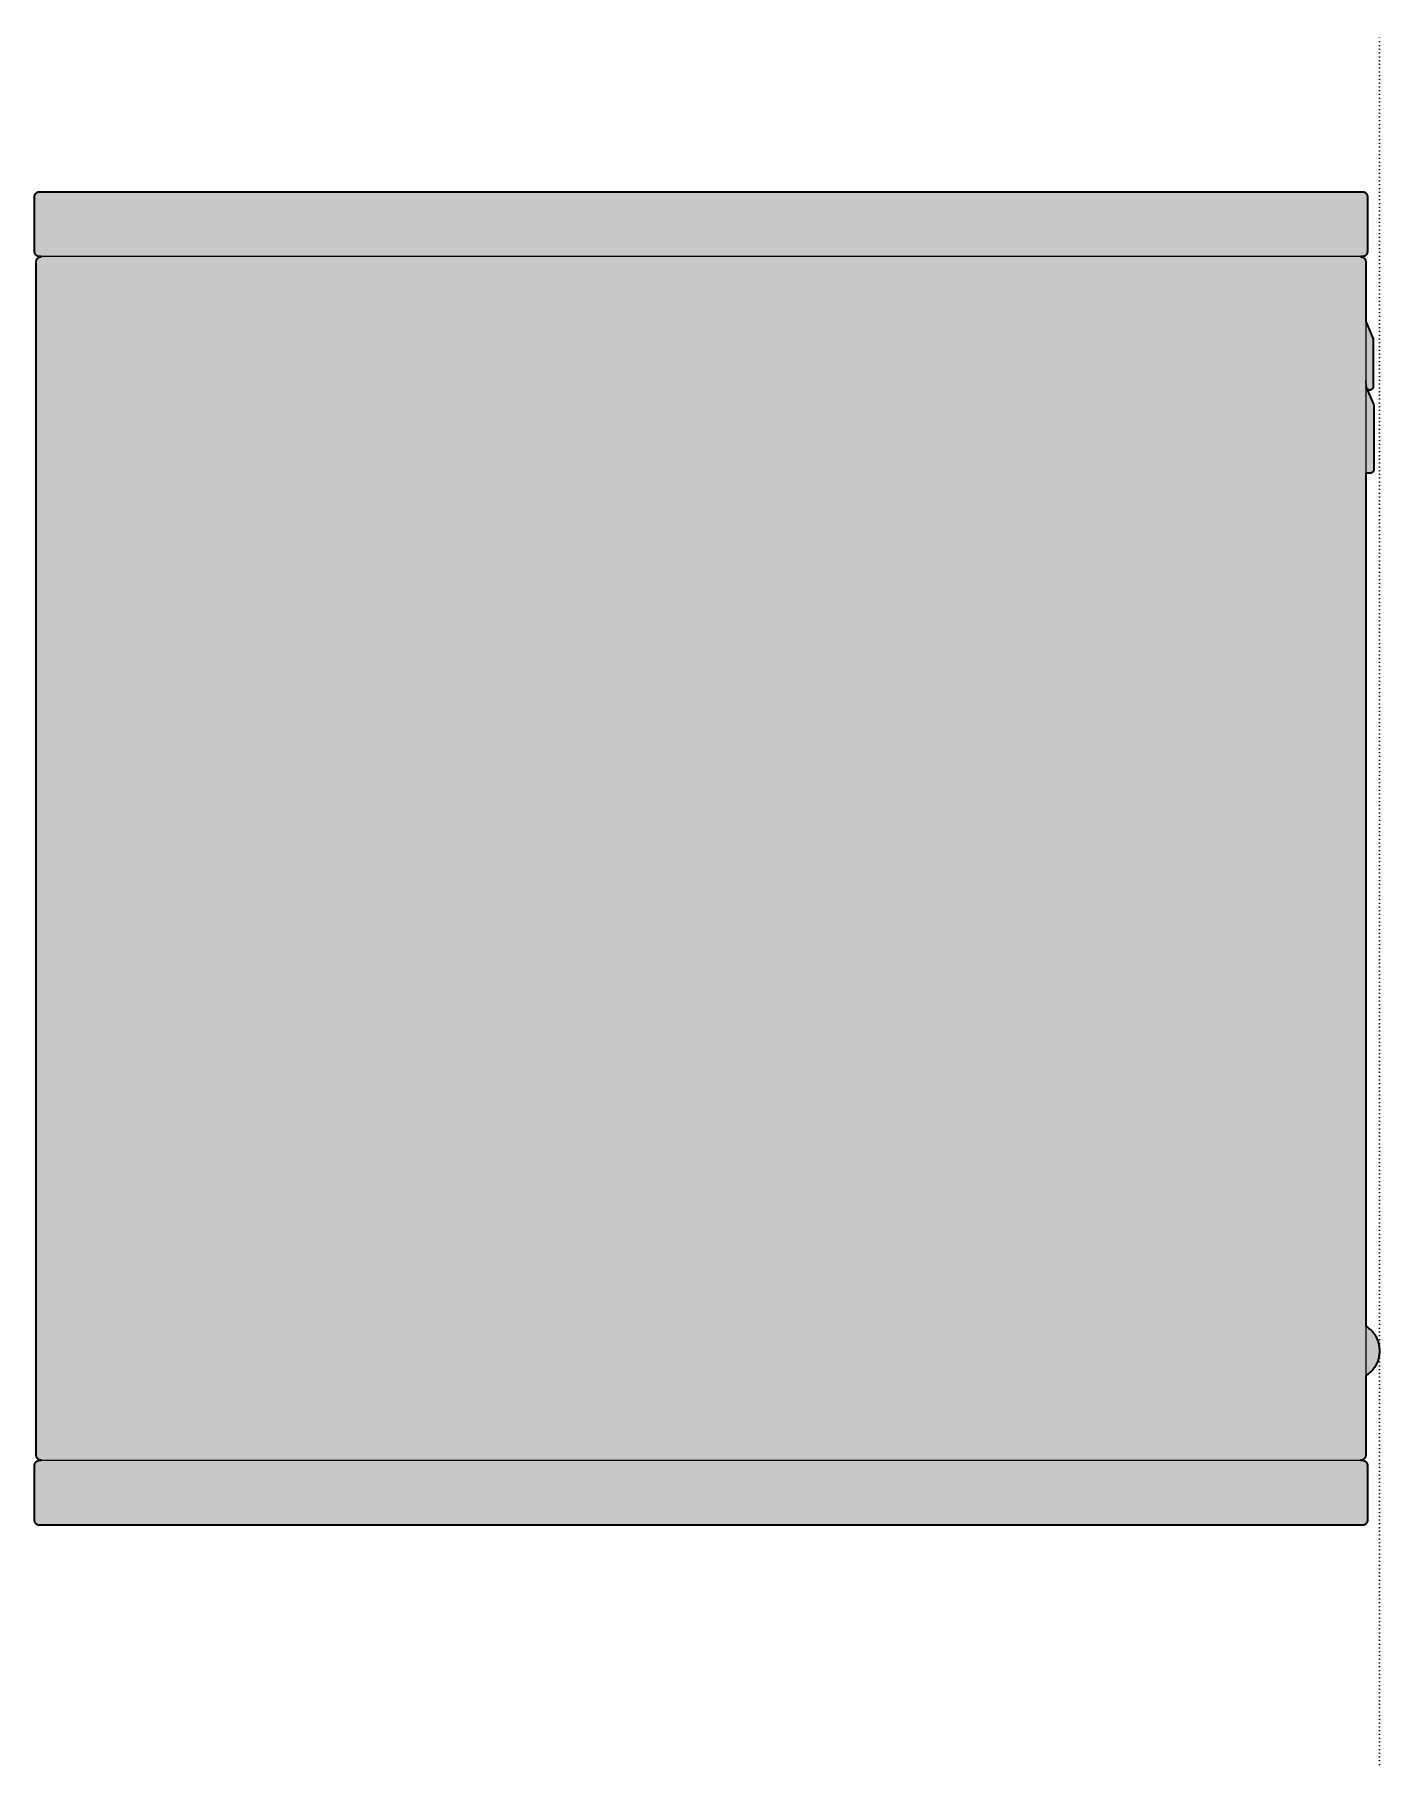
# Model space of a CAD drawing. Header units: millimetres. Extents: x -77 to 1254, y -602 to 415.
# Drawn here: x 860 to 1254, y -90 to 415 of the extents above; entities that cross this region are included whole.
import ezdxf

# ---------------------------------------------------------------- set-up
doc = ezdxf.new("R2010")
doc.units = ezdxf.units.MM
doc.linetypes.add('Dots', pattern=[1, 0, -1])
doc.layers.add('Blocks', color=7, linetype='Continuous')
doc.layers.add('Blocks$Fill', color=7, linetype='Continuous', true_color=0xffffff)
for name, color, linetype, lineweight, true_color in [('Blocks$Inner', 7, 'Continuous', 25, 0x007f00), ('Blocks$Outline', 7, 'Continuous', 35, 0xff3f3f), ('Groud', 7, 'Dots', 25, 0x243775)]:
    doc.layers.add(name, color=color, linetype=linetype, lineweight=lineweight, true_color=true_color)

# ---------------------------------------------------------------- blocks, each defined once
blk = doc.blocks.new('Colour Wall Cabinet S Side')
at = {"layer": 'Blocks$Fill'}
blk.add_hatch(color=256, dxfattribs=at).paths.add_polyline_path([(55.11, 242.39), (54.61, 242.39), (54.56, 242.39), (54.51, 242.4), (54.46, 242.4), (54.41, 242.41), (54.36, 242.42), (54.31, 242.43), (54.26, 242.44), (54.21, 242.46), (54.16, 242.47), (54.11, 242.49), (54.07, 242.51), (54.02, 242.53), (53.97, 242.56), (53.93, 242.58), (53.89, 242.61), (53.84, 242.63), (53.8, 242.66), (53.76, 242.69), (53.72, 242.72), (53.68, 242.76), (53.64, 242.79), (53.6, 242.83), (53.57, 242.86), (53.53, 242.9), (53.5, 242.94), (53.47, 242.98), (53.44, 243.02), (53.41, 243.07), (53.38, 243.11), (53.36, 243.15), (53.33, 243.2), (53.31, 243.24), (53.29, 243.29), (53.27, 243.34), (53.25, 243.39), (53.24, 243.43), (53.22, 243.48), (53.21, 243.53), (53.2, 243.58), (53.19, 243.63), (53.18, 243.68), (53.17, 243.73), (53.17, 243.79), (53.17, 243.84), (53.16, 243.89), (53.17, 259.94), (53.17, 259.99), (53.17, 260.04), (53.18, 260.09), (53.19, 260.14), (53.2, 260.19), (53.21, 260.24), (53.22, 260.29), (53.24, 260.34), (53.25, 260.39), (53.27, 260.44), (53.29, 260.49), (53.31, 260.53), (53.33, 260.58), (53.36, 260.62), (53.38, 260.67), (53.41, 260.71), (53.44, 260.75), (53.47, 260.79), (53.5, 260.83), (53.53, 260.87), (53.57, 260.91), (53.6, 260.95), (53.64, 260.98), (53.68, 261.02), (53.72, 261.05), (53.76, 261.08), (53.8, 261.11), (53.84, 261.14), (53.89, 261.17), (53.93, 261.2), (53.97, 261.22), (54.02, 261.24), (54.07, 261.26), (54.11, 261.28), (54.16, 261.3), (54.21, 261.32), (54.26, 261.33), (54.31, 261.35), (54.36, 261.36), (54.41, 261.37), (54.46, 261.37), (54.51, 261.38), (54.56, 261.38), (54.61, 261.39), (54.66, 261.39), (441.72, 261.39), (441.77, 261.38), (441.82, 261.38), (441.87, 261.37), (441.92, 261.37), (441.97, 261.36), (442.02, 261.35), (442.07, 261.33), (442.12, 261.32), (442.17, 261.3), (442.22, 261.28), (442.26, 261.26), (442.31, 261.24), (442.36, 261.22), (442.4, 261.2), (442.44, 261.17), (442.49, 261.14), (442.53, 261.11), (442.57, 261.08), (442.61, 261.05), (442.65, 261.02), (442.69, 260.98), (442.73, 260.95), (442.76, 260.91), (442.8, 260.87), (442.83, 260.83), (442.86, 260.79), (442.89, 260.75), (442.92, 260.71), (442.95, 260.67), (442.97, 260.62), (443, 260.58), (443.02, 260.53), (443.04, 260.49), (443.06, 260.44), (443.08, 260.39), (443.09, 260.34), (443.11, 260.29), (443.12, 260.24), (443.13, 260.19), (443.14, 260.14), (443.15, 260.09), (443.16, 260.04), (443.16, 259.99), (443.16, 259.94), (443.16, 259.89), (443.16, 243.84), (443.16, 243.78), (443.16, 243.73), (443.15, 243.68), (443.14, 243.63), (443.13, 243.58), (443.12, 243.53), (443.11, 243.48), (443.09, 243.43), (443.08, 243.38), (443.06, 243.33), (443.04, 243.28), (443.02, 243.23), (442.99, 243.19), (442.97, 243.14), (442.94, 243.1), (442.91, 243.05), (442.88, 243.01), (442.85, 242.97), (442.82, 242.93), (442.78, 242.89), (442.75, 242.85), (442.71, 242.81), (442.67, 242.78), (442.64, 242.74), (442.6, 242.71), (442.55, 242.68), (442.51, 242.65), (442.47, 242.62), (442.42, 242.59), (442.38, 242.57), (442.33, 242.55), (442.29, 242.52), (442.24, 242.5), (442.19, 242.48), (442.14, 242.47), (442.09, 242.45), (442.04, 242.44), (441.99, 242.42), (441.94, 242.41), (441.89, 242.41), (441.84, 242.4), (441.78, 242.39), (441.73, 242.39), (441.22, 242.39), (441.22, 242.39), (441.27, 242.38), (441.32, 242.38), (441.37, 242.37), (441.42, 242.37), (441.47, 242.36), (441.52, 242.35), (441.57, 242.33), (441.62, 242.32), (441.67, 242.3), (441.72, 242.28), (441.76, 242.26), (441.81, 242.24), (441.86, 242.22), (441.9, 242.2), (441.94, 242.17), (441.99, 242.14), (442.03, 242.11), (442.07, 242.08), (442.11, 242.05), (442.15, 242.02), (442.19, 241.98), (442.23, 241.95), (442.26, 241.91), (442.3, 241.87), (442.33, 241.83), (442.36, 241.79), (442.39, 241.75), (442.42, 241.71), (442.45, 241.67), (442.47, 241.62), (442.5, 241.58), (442.52, 241.53), (442.54, 241.49), (442.56, 241.44), (442.58, 241.39), (442.59, 241.34), (442.61, 241.29), (442.62, 241.24), (442.63, 241.19), (442.64, 241.14), (442.65, 241.09), (442.66, 241.04), (442.66, 240.99), (442.66, 240.94), (442.66, 240.89), (442.66, 223.6), (442.67, 223.53), (442.67, 223.5), (442.67, 223.46), (442.68, 223.43), (442.69, 223.39), (442.69, 223.36), (442.7, 223.33), (442.71, 223.29), (442.72, 223.26), (442.74, 223.23), (442.75, 223.2), (444.79, 218.55), (444.81, 218.52), (444.82, 218.48), (444.83, 218.45), (444.84, 218.42), (444.84, 218.38), (444.85, 218.35), (444.86, 218.31), (444.86, 218.28), (444.86, 218.25), (444.86, 218.21), (444.87, 218.18), (444.86, 204.35), (444.86, 204.32), (444.86, 204.28), (444.86, 204.25), (444.85, 204.21), (444.84, 204.18), (444.84, 204.15), (444.83, 204.11), (444.82, 204.08), (444.81, 204.05), (444.8, 204.02), (444.78, 203.99), (444.77, 203.96), (444.75, 203.92), (444.74, 203.89), (444.72, 203.87), (444.7, 203.84), (444.68, 203.81), (444.66, 203.78), (444.64, 203.75), (444.62, 203.73), (444.6, 203.7), (444.57, 203.68), (444.55, 203.65), (444.52, 203.63), (444.5, 203.61), (444.47, 203.59), (444.44, 203.57), (444.41, 203.55), (444.38, 203.53), (444.36, 203.51), (444.33, 203.5), (444.29, 203.48), (444.26, 203.47), (444.23, 203.45), (444.2, 203.44), (444.17, 203.43), (444.14, 203.42), (444.1, 203.41), (444.07, 203.41), (444.04, 203.4), (444, 203.39), (443.97, 203.39), (443.93, 203.39), (443.9, 203.39), (443.87, 203.38), (443.76, 203.39), (443.73, 203.39), (443.69, 203.39), (443.66, 203.39), (443.62, 203.4), (443.59, 203.41), (443.55, 203.41), (443.52, 203.42), (443.49, 203.43), (443.45, 203.44), (443.42, 203.46), (443.39, 203.47), (443.36, 203.49), (443.33, 203.5), (443.3, 203.52), (443.27, 203.54), (443.24, 203.56), (443.21, 203.58), (443.18, 203.6), (443.15, 203.62), (443.13, 203.64), (443.1, 203.66), (443.08, 203.69), (443.05, 203.71), (443.03, 203.74), (443.01, 203.77), (442.99, 203.8), (442.97, 203.82), (442.95, 203.85), (442.93, 203.88), (442.91, 203.91), (442.9, 203.95), (442.88, 203.98), (442.87, 204.01), (442.86, 204.04), (442.85, 204.07), (442.84, 204.11), (442.83, 204.14), (442.82, 204.18), (442.81, 204.21), (442.81, 204.24), (442.8, 204.28), (442.8, 204.27), (442.8, 204.24), (442.81, 204.2), (442.81, 204.17), (442.82, 204.14), (442.83, 204.1), (442.84, 204.07), (442.85, 204.04), (442.86, 204), (442.87, 203.97), (442.88, 203.94), (444.94, 199.26), (444.95, 199.23), (444.97, 199.19), (444.98, 199.16), (444.98, 199.13), (444.99, 199.09), (445, 199.06), (445, 199.03), (445.01, 198.99), (445.01, 198.96), (445.01, 198.92), (445.01, 198.89), (445.01, 180.06), (445.01, 180.03), (445.01, 180), (445, 179.96), (445, 179.93), (444.99, 179.9), (444.99, 179.86), (444.98, 179.83), (444.97, 179.8), (444.96, 179.76), (444.94, 179.73), (444.93, 179.7), (444.92, 179.67), (444.9, 179.64), (444.89, 179.61), (444.87, 179.58), (444.85, 179.55), (444.83, 179.52), (444.81, 179.49), (444.79, 179.47), (444.77, 179.44), (444.74, 179.42), (444.72, 179.39), (444.7, 179.37), (444.67, 179.35), (444.65, 179.32), (444.62, 179.3), (444.59, 179.28), (444.56, 179.26), (444.53, 179.24), (444.5, 179.23), (444.47, 179.21), (444.44, 179.2), (444.41, 179.18), (444.38, 179.17), (444.35, 179.16), (444.32, 179.15), (444.28, 179.14), (444.25, 179.13), (444.22, 179.12), (444.18, 179.11), (444.15, 179.11), (444.12, 179.1), (444.08, 179.1), (444.05, 179.1), (444.01, 179.1), (442.98, 179.1), (442.95, 179.1), (442.92, 179.1), (442.88, 179.11), (442.85, 179.11), (442.82, 179.12), (442.79, 179.12), (442.76, 179.13), (442.73, 179.14), (442.7, 179.15), (442.66, 179.16), (442.66, -70.38), (443.14, -70.68), (443.36, -70.85), (443.58, -71.02), (443.8, -71.19), (444.01, -71.38), (444.21, -71.57), (444.41, -71.77), (444.6, -71.98), (444.78, -72.19), (444.96, -72.41), (445.12, -72.63), (445.28, -72.86), (445.43, -73.09), (445.58, -73.33), (445.71, -73.58), (445.84, -73.83), (445.96, -74.08), (446.07, -74.34), (446.17, -74.6), (446.26, -74.86), (446.34, -75.13), (446.42, -75.4), (446.48, -75.67), (446.53, -75.94), (446.58, -76.22), (446.62, -76.5), (446.64, -76.77), (446.66, -77.05), (446.67, -77.33), (446.67, -77.89), (446.66, -78.17), (446.64, -78.45), (446.62, -78.73), (446.58, -79), (446.53, -79.28), (446.48, -79.55), (446.42, -79.83), (446.34, -80.09), (446.26, -80.36), (446.17, -80.63), (446.07, -80.89), (445.96, -81.14), (445.84, -81.4), (445.71, -81.65), (445.58, -81.89), (445.43, -82.13), (445.28, -82.36), (445.12, -82.59), (444.96, -82.82), (444.78, -83.03), (444.6, -83.25), (444.41, -83.45), (444.21, -83.65), (444.01, -83.84), (443.8, -84.03), (443.58, -84.21), (443.36, -84.38), (443.14, -84.54), (442.9, -84.69), (442.66, -84.84), (442.66, -108.16), (442.66, -108.21), (442.66, -108.27), (442.65, -108.32), (442.64, -108.37), (442.63, -108.42), (442.62, -108.47), (442.61, -108.52), (442.59, -108.57), (442.58, -108.61), (442.56, -108.66), (442.54, -108.71), (442.52, -108.76), (442.5, -108.8), (442.47, -108.85), (442.45, -108.89), (442.42, -108.93), (442.39, -108.98), (442.36, -109.02), (442.33, -109.06), (442.3, -109.1), (442.26, -109.14), (442.23, -109.17), (442.19, -109.21), (442.15, -109.24), (442.11, -109.28), (442.07, -109.31), (442.03, -109.34), (441.99, -109.37), (441.94, -109.39), (441.9, -109.42), (441.86, -109.44), (441.81, -109.47), (441.76, -109.49), (441.72, -109.51), (441.67, -109.53), (441.62, -109.54), (441.57, -109.56), (441.52, -109.57), (441.47, -109.58), (441.42, -109.59), (441.37, -109.6), (441.32, -109.6), (441.27, -109.61), (441.22, -109.61), (441.72, -109.61), (441.77, -109.62), (441.82, -109.62), (441.87, -109.63), (441.92, -109.63), (441.97, -109.64), (442.02, -109.65), (442.07, -109.67), (442.12, -109.68), (442.17, -109.7), (442.22, -109.72), (442.26, -109.74), (442.31, -109.76), (442.36, -109.78), (442.4, -109.8), (442.44, -109.83), (442.49, -109.86), (442.53, -109.89), (442.57, -109.92), (442.61, -109.95), (442.65, -109.98), (442.69, -110.02), (442.73, -110.05), (442.76, -110.09), (442.8, -110.13), (442.83, -110.17), (442.86, -110.21), (442.89, -110.25), (442.92, -110.29), (442.95, -110.33), (442.97, -110.38), (443, -110.42), (443.02, -110.47), (443.04, -110.51), (443.06, -110.56), (443.08, -110.61), (443.09, -110.66), (443.11, -110.71), (443.12, -110.76), (443.13, -110.81), (443.14, -110.86), (443.15, -110.91), (443.16, -110.96), (443.16, -111.01), (443.16, -111.06), (443.16, -111.11), (443.16, -127.16), (443.16, -127.21), (443.16, -127.27), (443.15, -127.32), (443.14, -127.37), (443.13, -127.42), (443.12, -127.47), (443.11, -127.52), (443.09, -127.57), (443.08, -127.61), (443.06, -127.66), (443.04, -127.71), (443.02, -127.76), (443, -127.8), (442.97, -127.85), (442.95, -127.89), (442.92, -127.93), (442.89, -127.98), (442.86, -128.02), (442.83, -128.06), (442.8, -128.1), (442.76, -128.14), (442.73, -128.17), (442.69, -128.21), (442.65, -128.24), (442.61, -128.28), (442.57, -128.31), (442.53, -128.34), (442.49, -128.37), (442.44, -128.39), (442.4, -128.42), (442.36, -128.44), (442.31, -128.47), (442.26, -128.49), (442.22, -128.51), (442.17, -128.53), (442.12, -128.54), (442.07, -128.56), (442.02, -128.57), (441.97, -128.58), (441.92, -128.59), (441.87, -128.6), (441.82, -128.6), (441.77, -128.61), (441.72, -128.61), (441.66, -128.61), (54.61, -128.61), (54.56, -128.61), (54.51, -128.6), (54.46, -128.6), (54.41, -128.59), (54.36, -128.58), (54.31, -128.57), (54.26, -128.56), (54.21, -128.54), (54.16, -128.53), (54.11, -128.51), (54.07, -128.49), (54.02, -128.47), (53.97, -128.44), (53.93, -128.42), (53.89, -128.39), (53.84, -128.37), (53.8, -128.34), (53.76, -128.31), (53.72, -128.28), (53.68, -128.24), (53.64, -128.21), (53.6, -128.17), (53.57, -128.14), (53.53, -128.1), (53.5, -128.06), (53.47, -128.02), (53.44, -127.98), (53.41, -127.93), (53.38, -127.89), (53.36, -127.85), (53.33, -127.8), (53.31, -127.76), (53.29, -127.71), (53.27, -127.66), (53.25, -127.61), (53.24, -127.57), (53.22, -127.52), (53.21, -127.47), (53.2, -127.42), (53.19, -127.37), (53.18, -127.32), (53.17, -127.27), (53.17, -127.21), (53.17, -127.16), (53.16, -127.11), (53.16, -111.11), (53.17, -111.01), (53.17, -110.96), (53.18, -110.91), (53.19, -110.86), (53.2, -110.81), (53.21, -110.76), (53.22, -110.71), (53.24, -110.66), (53.25, -110.61), (53.27, -110.56), (53.29, -110.51), (53.31, -110.47), (53.33, -110.42), (53.36, -110.38), (53.38, -110.33), (53.41, -110.29), (53.44, -110.25), (53.47, -110.21), (53.5, -110.17), (53.53, -110.13), (53.57, -110.09), (53.6, -110.05), (53.64, -110.02), (53.68, -109.98), (53.72, -109.95), (53.76, -109.92), (53.8, -109.89), (53.84, -109.86), (53.89, -109.83), (53.93, -109.8), (53.97, -109.78), (54.02, -109.76), (54.07, -109.74), (54.11, -109.72), (54.16, -109.7), (54.21, -109.68), (54.26, -109.67), (54.31, -109.65), (54.36, -109.64), (54.41, -109.63), (54.46, -109.63), (54.51, -109.62), (54.56, -109.62), (54.61, -109.61), (54.66, -109.61), (55.11, -109.61), (55.01, -109.6), (54.96, -109.6), (54.91, -109.59), (54.86, -109.58), (54.81, -109.57), (54.76, -109.56), (54.71, -109.54), (54.66, -109.53), (54.61, -109.51), (54.57, -109.49), (54.52, -109.47), (54.47, -109.44), (54.43, -109.42), (54.39, -109.39), (54.34, -109.37), (54.3, -109.34), (54.26, -109.31), (54.22, -109.28), (54.18, -109.24), (54.14, -109.21), (54.1, -109.17), (54.07, -109.14), (54.03, -109.1), (54, -109.06), (53.97, -109.02), (53.94, -108.98), (53.91, -108.93), (53.88, -108.89), (53.86, -108.85), (53.83, -108.8), (53.81, -108.76), (53.79, -108.71), (53.77, -108.66), (53.75, -108.61), (53.74, -108.57), (53.72, -108.52), (53.71, -108.47), (53.7, -108.42), (53.69, -108.37), (53.68, -108.32), (53.67, -108.27), (53.67, -108.21), (53.67, -108.16), (53.66, -108.11), (53.67, 240.94), (53.67, 240.99), (53.67, 241.04), (53.68, 241.09), (53.69, 241.14), (53.7, 241.19), (53.71, 241.24), (53.72, 241.29), (53.74, 241.34), (53.75, 241.39), (53.77, 241.44), (53.79, 241.49), (53.81, 241.53), (53.83, 241.58), (53.86, 241.62), (53.88, 241.67), (53.91, 241.71), (53.94, 241.75), (53.97, 241.79), (54, 241.83), (54.03, 241.87), (54.07, 241.91), (54.1, 241.95), (54.14, 241.98), (54.18, 242.02), (54.22, 242.05), (54.26, 242.08), (54.3, 242.11), (54.34, 242.14), (54.39, 242.17), (54.43, 242.2), (54.47, 242.22), (54.52, 242.24), (54.57, 242.26), (54.61, 242.28), (54.66, 242.3), (54.71, 242.32), (54.76, 242.33), (54.81, 242.35), (54.86, 242.36), (54.91, 242.37), (54.96, 242.37), (55.01, 242.38), (55.06, 242.38), (55.11, 242.39)], flags=0)
at = {"layer": 'Blocks$Inner'}
for points in [[(441.66, 242.39), (441.7, 242.39), (441.73, 242.39), (441.7, 242.39), (441.66, 242.39), (54.66, 242.39), (54.61, 242.39), (54.56, 242.39), (54.51, 242.4), (54.46, 242.4), (54.41, 242.41), (54.36, 242.42), (54.31, 242.43), (54.26, 242.44), (54.21, 242.46), (54.16, 242.47), (54.11, 242.49), (54.07, 242.51), (54.02, 242.53), (53.97, 242.56), (53.93, 242.58), (53.89, 242.61), (53.84, 242.63), (53.8, 242.66), (53.76, 242.69), (53.72, 242.72), (53.68, 242.76), (53.64, 242.79), (53.6, 242.83), (53.57, 242.86), (53.53, 242.9), (53.5, 242.94), (53.47, 242.98), (53.44, 243.02), (53.41, 243.07), (53.38, 243.11), (53.36, 243.15), (53.33, 243.2), (53.31, 243.24), (53.29, 243.29), (53.27, 243.34), (53.25, 243.39), (53.24, 243.43), (53.22, 243.48), (53.21, 243.53), (53.2, 243.58), (53.19, 243.63), (53.18, 243.68), (53.17, 243.73), (53.17, 243.79), (53.17, 243.84), (53.16, 243.89), (53.16, 259.89), (53.17, 259.94), (53.17, 259.99), (53.17, 260.04), (53.18, 260.09), (53.19, 260.14), (53.2, 260.19), (53.21, 260.24), (53.22, 260.29), (53.24, 260.34), (53.25, 260.39), (53.27, 260.44), (53.29, 260.49), (53.31, 260.53), (53.33, 260.58), (53.36, 260.62), (53.38, 260.67), (53.41, 260.71), (53.44, 260.75), (53.47, 260.79), (53.5, 260.83), (53.53, 260.87), (53.57, 260.91), (53.6, 260.95), (53.64, 260.98), (53.68, 261.02), (53.72, 261.05), (53.76, 261.08), (53.8, 261.11), (53.84, 261.14), (53.89, 261.17), (53.93, 261.2), (53.97, 261.22), (54.02, 261.24), (54.07, 261.26), (54.11, 261.28), (54.16, 261.3), (54.21, 261.32), (54.26, 261.33), (54.31, 261.35), (54.36, 261.36), (54.41, 261.37), (54.46, 261.37), (54.51, 261.38), (54.56, 261.38), (54.61, 261.39), (54.66, 261.39), (441.66, 261.39), (441.72, 261.39), (441.77, 261.38), (441.82, 261.38), (441.87, 261.37), (441.92, 261.37), (441.97, 261.36), (442.02, 261.35), (442.07, 261.33), (442.12, 261.32), (442.17, 261.3), (442.22, 261.28), (442.26, 261.26), (442.31, 261.24), (442.36, 261.22), (442.4, 261.2), (442.44, 261.17), (442.49, 261.14), (442.53, 261.11), (442.57, 261.08), (442.61, 261.05), (442.65, 261.02), (442.69, 260.98), (442.73, 260.95), (442.76, 260.91), (442.8, 260.87), (442.83, 260.83), (442.86, 260.79), (442.89, 260.75), (442.92, 260.71), (442.95, 260.67), (442.97, 260.62), (443, 260.58), (443.02, 260.53), (443.04, 260.49), (443.06, 260.44), (443.08, 260.39), (443.09, 260.34), (443.11, 260.29), (443.12, 260.24), (443.13, 260.19), (443.14, 260.14), (443.15, 260.09), (443.16, 260.04), (443.16, 259.99), (443.16, 259.94), (443.16, 259.89), (443.16, 243.89), (443.16, 243.84), (443.16, 243.78), (443.16, 243.73), (443.15, 243.68), (443.14, 243.63), (443.13, 243.58), (443.12, 243.53), (443.11, 243.48), (443.09, 243.43), (443.08, 243.38), (443.06, 243.33), (443.04, 243.28), (443.02, 243.23), (442.99, 243.19), (442.97, 243.14), (442.94, 243.1), (442.91, 243.05), (442.88, 243.01), (442.85, 242.97), (442.82, 242.93), (442.78, 242.89), (442.75, 242.85), (442.71, 242.81), (442.67, 242.78), (442.64, 242.74), (442.6, 242.71), (442.55, 242.68), (442.51, 242.65), (442.47, 242.62), (442.42, 242.59), (442.38, 242.57), (442.33, 242.55), (442.29, 242.52), (442.24, 242.5), (442.19, 242.48), (442.14, 242.47), (442.09, 242.45), (442.04, 242.44), (441.99, 242.42), (441.94, 242.41), (441.89, 242.41), (441.84, 242.4), (441.78, 242.39), (441.73, 242.39)], [(55.16, -109.61), (55.11, -109.61), (55.06, -109.61), (55.01, -109.6), (54.96, -109.6), (54.91, -109.59), (54.86, -109.58), (54.81, -109.57), (54.76, -109.56), (54.71, -109.54), (54.66, -109.53), (54.61, -109.51), (54.57, -109.49), (54.52, -109.47), (54.47, -109.44), (54.43, -109.42), (54.39, -109.39), (54.34, -109.37), (54.3, -109.34), (54.26, -109.31), (54.22, -109.28), (54.18, -109.24), (54.14, -109.21), (54.1, -109.17), (54.07, -109.14), (54.03, -109.1), (54, -109.06), (53.97, -109.02), (53.94, -108.98), (53.91, -108.93), (53.88, -108.89), (53.86, -108.85), (53.83, -108.8), (53.81, -108.76), (53.79, -108.71), (53.77, -108.66), (53.75, -108.61), (53.74, -108.57), (53.72, -108.52), (53.71, -108.47), (53.7, -108.42), (53.69, -108.37), (53.68, -108.32), (53.67, -108.27), (53.67, -108.21), (53.67, -108.16), (53.66, -108.11), (53.66, 240.89), (53.67, 240.94), (53.67, 240.99), (53.67, 241.04), (53.68, 241.09), (53.69, 241.14), (53.7, 241.19), (53.71, 241.24), (53.72, 241.29), (53.74, 241.34), (53.75, 241.39), (53.77, 241.44), (53.79, 241.49), (53.81, 241.53), (53.83, 241.58), (53.86, 241.62), (53.88, 241.67), (53.91, 241.71), (53.94, 241.75), (53.97, 241.79), (54, 241.83), (54.03, 241.87), (54.07, 241.91), (54.1, 241.95), (54.14, 241.98), (54.18, 242.02), (54.22, 242.05), (54.26, 242.08), (54.3, 242.11), (54.34, 242.14), (54.39, 242.17), (54.43, 242.2), (54.47, 242.22), (54.52, 242.24), (54.57, 242.26), (54.61, 242.28), (54.66, 242.3), (54.71, 242.32), (54.76, 242.33), (54.81, 242.35), (54.86, 242.36), (54.91, 242.37), (54.96, 242.37), (55.01, 242.38), (55.06, 242.38), (55.11, 242.39), (55.16, 242.39)], [(441.16, 242.39), (441.22, 242.39), (441.27, 242.38), (441.32, 242.38), (441.37, 242.37), (441.42, 242.37), (441.47, 242.36), (441.52, 242.35), (441.57, 242.33), (441.62, 242.32), (441.67, 242.3), (441.72, 242.28), (441.76, 242.26), (441.81, 242.24), (441.86, 242.22), (441.9, 242.2), (441.94, 242.17), (441.99, 242.14), (442.03, 242.11), (442.07, 242.08), (442.11, 242.05), (442.15, 242.02), (442.19, 241.98), (442.23, 241.95), (442.26, 241.91), (442.3, 241.87), (442.33, 241.83), (442.36, 241.79), (442.39, 241.75), (442.42, 241.71), (442.45, 241.67), (442.47, 241.62), (442.5, 241.58), (442.52, 241.53), (442.54, 241.49), (442.56, 241.44), (442.58, 241.39), (442.59, 241.34), (442.61, 241.29), (442.62, 241.24), (442.63, 241.19), (442.64, 241.14), (442.65, 241.09), (442.66, 241.04), (442.66, 240.99), (442.66, 240.94), (442.66, 240.89), (442.66, -108.11), (442.66, -108.16), (442.66, -108.21), (442.66, -108.27), (442.65, -108.32), (442.64, -108.37), (442.63, -108.42), (442.62, -108.47), (442.61, -108.52), (442.59, -108.57), (442.58, -108.61), (442.56, -108.66), (442.54, -108.71), (442.52, -108.76), (442.5, -108.8), (442.47, -108.85), (442.45, -108.89), (442.42, -108.93), (442.39, -108.98), (442.36, -109.02), (442.33, -109.06), (442.3, -109.1), (442.26, -109.14), (442.23, -109.17), (442.19, -109.21), (442.15, -109.24), (442.11, -109.28), (442.07, -109.31), (442.03, -109.34), (441.99, -109.37), (441.94, -109.39), (441.9, -109.42), (441.86, -109.44), (441.81, -109.47), (441.76, -109.49), (441.72, -109.51), (441.67, -109.53), (441.62, -109.54), (441.57, -109.56), (441.52, -109.57), (441.47, -109.58), (441.42, -109.59), (441.37, -109.6), (441.32, -109.6), (441.27, -109.61), (441.22, -109.61), (441.16, -109.61)], [(442.66, 223.6), (442.67, 223.56), (442.67, 223.53), (442.67, 223.5), (442.67, 223.46), (442.68, 223.43), (442.69, 223.39), (442.69, 223.36), (442.7, 223.33), (442.71, 223.29), (442.72, 223.26), (442.74, 223.23), (442.75, 223.2), (444.78, 218.58), (444.79, 218.55), (444.81, 218.52), (444.82, 218.48), (444.83, 218.45), (444.84, 218.42), (444.84, 218.38), (444.85, 218.35), (444.86, 218.31), (444.86, 218.28), (444.86, 218.25), (444.86, 218.21), (444.87, 218.18), (444.87, 204.38), (444.86, 204.35), (444.86, 204.32), (444.86, 204.28), (444.86, 204.25), (444.85, 204.21), (444.84, 204.18), (444.84, 204.15), (444.83, 204.11), (444.82, 204.08), (444.81, 204.05), (444.8, 204.02), (444.78, 203.99), (444.77, 203.96), (444.75, 203.92), (444.74, 203.89), (444.72, 203.87), (444.7, 203.84), (444.68, 203.81), (444.66, 203.78), (444.64, 203.75), (444.62, 203.73), (444.6, 203.7), (444.57, 203.68), (444.55, 203.65), (444.52, 203.63), (444.5, 203.61), (444.47, 203.59), (444.44, 203.57), (444.41, 203.55), (444.38, 203.53), (444.36, 203.51), (444.33, 203.5), (444.29, 203.48), (444.26, 203.47), (444.23, 203.45), (444.2, 203.44), (444.17, 203.43), (444.14, 203.42), (444.1, 203.41), (444.07, 203.41), (444.04, 203.4), (444, 203.39), (443.97, 203.39), (443.93, 203.39), (443.9, 203.39), (443.87, 203.38), (443.8, 203.38), (443.76, 203.39), (443.73, 203.39), (443.69, 203.39), (443.66, 203.39), (443.62, 203.4), (443.59, 203.41), (443.55, 203.41), (443.52, 203.42), (443.49, 203.43), (443.45, 203.44), (443.42, 203.46), (443.39, 203.47), (443.36, 203.49), (443.33, 203.5), (443.3, 203.52), (443.27, 203.54), (443.24, 203.56), (443.21, 203.58), (443.18, 203.6), (443.15, 203.62), (443.13, 203.64), (443.1, 203.66), (443.08, 203.69), (443.05, 203.71), (443.03, 203.74), (443.01, 203.77), (442.99, 203.8), (442.97, 203.82), (442.95, 203.85), (442.93, 203.88), (442.91, 203.91), (442.9, 203.95), (442.88, 203.98), (442.87, 204.01), (442.86, 204.04), (442.85, 204.07), (442.84, 204.11), (442.83, 204.14), (442.82, 204.18), (442.81, 204.21), (442.81, 204.24), (442.8, 204.28), (442.8, 204.31), (442.66, 206.19), (442.8, 204.27), (442.8, 204.24), (442.81, 204.2), (442.81, 204.17), (442.82, 204.14), (442.83, 204.1), (442.84, 204.07), (442.85, 204.04), (442.86, 204), (442.87, 203.97), (442.88, 203.94), (444.93, 199.29), (444.94, 199.26), (444.95, 199.23), (444.97, 199.19), (444.98, 199.16), (444.98, 199.13), (444.99, 199.09), (445, 199.06), (445, 199.03), (445.01, 198.99), (445.01, 198.96), (445.01, 198.92), (445.01, 198.89), (445.01, 180.1), (445.01, 180.06), (445.01, 180.03), (445.01, 180), (445, 179.96), (445, 179.93), (444.99, 179.9), (444.99, 179.86), (444.98, 179.83), (444.97, 179.8), (444.96, 179.76), (444.94, 179.73), (444.93, 179.7), (444.92, 179.67), (444.9, 179.64), (444.89, 179.61), (444.87, 179.58), (444.85, 179.55), (444.83, 179.52), (444.81, 179.49), (444.79, 179.47), (444.77, 179.44), (444.74, 179.42), (444.72, 179.39), (444.7, 179.37), (444.67, 179.35), (444.65, 179.32), (444.62, 179.3), (444.59, 179.28), (444.56, 179.26), (444.53, 179.24), (444.5, 179.23), (444.47, 179.21), (444.44, 179.2), (444.41, 179.18), (444.38, 179.17), (444.35, 179.16), (444.32, 179.15), (444.28, 179.14), (444.25, 179.13), (444.22, 179.12), (444.18, 179.11), (444.15, 179.11), (444.12, 179.1), (444.08, 179.1), (444.05, 179.1), (444.01, 179.1), (443.01, 179.1), (442.98, 179.1), (442.95, 179.1), (442.92, 179.1), (442.88, 179.11), (442.85, 179.11), (442.82, 179.12), (442.79, 179.12), (442.76, 179.13), (442.73, 179.14), (442.7, 179.15), (442.66, 179.16)], [(442.66, -70.38), (442.9, -70.53), (443.14, -70.68), (443.36, -70.85), (443.58, -71.02), (443.8, -71.19), (444.01, -71.38), (444.21, -71.57), (444.41, -71.77), (444.6, -71.98), (444.78, -72.19), (444.96, -72.41), (445.12, -72.63), (445.28, -72.86), (445.43, -73.09), (445.58, -73.33), (445.71, -73.58), (445.84, -73.83), (445.96, -74.08), (446.07, -74.34), (446.17, -74.6), (446.26, -74.86), (446.34, -75.13), (446.42, -75.4), (446.48, -75.67), (446.53, -75.94), (446.58, -76.22), (446.62, -76.5), (446.64, -76.77), (446.66, -77.05), (446.67, -77.33), (446.66, -77.61), (446.67, -77.89), (446.66, -78.17), (446.64, -78.45), (446.62, -78.73), (446.58, -79), (446.53, -79.28), (446.48, -79.55), (446.42, -79.83), (446.34, -80.09), (446.26, -80.36), (446.17, -80.63), (446.07, -80.89), (445.96, -81.14), (445.84, -81.4), (445.71, -81.65), (445.58, -81.89), (445.43, -82.13), (445.28, -82.36), (445.12, -82.59), (444.96, -82.82), (444.78, -83.03), (444.6, -83.25), (444.41, -83.45), (444.21, -83.65), (444.01, -83.84), (443.8, -84.03), (443.58, -84.21), (443.36, -84.38), (443.14, -84.54), (442.9, -84.69), (442.67, -84.84)]]:
    blk.add_lwpolyline(points, dxfattribs=at)
blk.add_lwpolyline([(53.16, -111.11), (53.17, -111.06), (53.17, -111.01), (53.17, -110.96), (53.18, -110.91), (53.19, -110.86), (53.2, -110.81), (53.21, -110.76), (53.22, -110.71), (53.24, -110.66), (53.25, -110.61), (53.27, -110.56), (53.29, -110.51), (53.31, -110.47), (53.33, -110.42), (53.36, -110.38), (53.38, -110.33), (53.41, -110.29), (53.44, -110.25), (53.47, -110.21), (53.5, -110.17), (53.53, -110.13), (53.57, -110.09), (53.6, -110.05), (53.64, -110.02), (53.68, -109.98), (53.72, -109.95), (53.76, -109.92), (53.8, -109.89), (53.84, -109.86), (53.89, -109.83), (53.93, -109.8), (53.97, -109.78), (54.02, -109.76), (54.07, -109.74), (54.11, -109.72), (54.16, -109.7), (54.21, -109.68), (54.26, -109.67), (54.31, -109.65), (54.36, -109.64), (54.41, -109.63), (54.46, -109.63), (54.51, -109.62), (54.56, -109.62), (54.61, -109.61), (54.66, -109.61), (441.66, -109.61), (441.72, -109.61), (441.77, -109.62), (441.82, -109.62), (441.87, -109.63), (441.92, -109.63), (441.97, -109.64), (442.02, -109.65), (442.07, -109.67), (442.12, -109.68), (442.17, -109.7), (442.22, -109.72), (442.26, -109.74), (442.31, -109.76), (442.36, -109.78), (442.4, -109.8), (442.44, -109.83), (442.49, -109.86), (442.53, -109.89), (442.57, -109.92), (442.61, -109.95), (442.65, -109.98), (442.69, -110.02), (442.73, -110.05), (442.76, -110.09), (442.8, -110.13), (442.83, -110.17), (442.86, -110.21), (442.89, -110.25), (442.92, -110.29), (442.95, -110.33), (442.97, -110.38), (443, -110.42), (443.02, -110.47), (443.04, -110.51), (443.06, -110.56), (443.08, -110.61), (443.09, -110.66), (443.11, -110.71), (443.12, -110.76), (443.13, -110.81), (443.14, -110.86), (443.15, -110.91), (443.16, -110.96), (443.16, -111.01), (443.16, -111.06), (443.16, -111.11), (443.16, -127.11), (443.16, -127.16), (443.16, -127.21), (443.16, -127.27), (443.15, -127.32), (443.14, -127.37), (443.13, -127.42), (443.12, -127.47), (443.11, -127.52), (443.09, -127.57), (443.08, -127.61), (443.06, -127.66), (443.04, -127.71), (443.02, -127.76), (443, -127.8), (442.97, -127.85), (442.95, -127.89), (442.92, -127.93), (442.89, -127.98), (442.86, -128.02), (442.83, -128.06), (442.8, -128.1), (442.76, -128.14), (442.73, -128.17), (442.69, -128.21), (442.65, -128.24), (442.61, -128.28), (442.57, -128.31), (442.53, -128.34), (442.49, -128.37), (442.44, -128.39), (442.4, -128.42), (442.36, -128.44), (442.31, -128.47), (442.26, -128.49), (442.22, -128.51), (442.17, -128.53), (442.12, -128.54), (442.07, -128.56), (442.02, -128.57), (441.97, -128.58), (441.92, -128.59), (441.87, -128.6), (441.82, -128.6), (441.77, -128.61), (441.72, -128.61), (441.66, -128.61), (54.66, -128.61), (54.61, -128.61), (54.56, -128.61), (54.51, -128.6), (54.46, -128.6), (54.41, -128.59), (54.36, -128.58), (54.31, -128.57), (54.26, -128.56), (54.21, -128.54), (54.16, -128.53), (54.11, -128.51), (54.07, -128.49), (54.02, -128.47), (53.97, -128.44), (53.93, -128.42), (53.89, -128.39), (53.84, -128.37), (53.8, -128.34), (53.76, -128.31), (53.72, -128.28), (53.68, -128.24), (53.64, -128.21), (53.6, -128.17), (53.57, -128.14), (53.53, -128.1), (53.5, -128.06), (53.47, -128.02), (53.44, -127.98), (53.41, -127.93), (53.38, -127.89), (53.36, -127.85), (53.33, -127.8), (53.31, -127.76), (53.29, -127.71), (53.27, -127.66), (53.25, -127.61), (53.24, -127.57), (53.22, -127.52), (53.21, -127.47), (53.2, -127.42), (53.19, -127.37), (53.18, -127.32), (53.17, -127.27), (53.17, -127.21), (53.17, -127.16), (53.16, -127.11)], close=True, dxfattribs=at)
at = {"layer": 'Blocks$Outline'}
for points in [[(55.11, 242.39), (54.66, 242.39), (54.61, 242.39), (54.56, 242.39), (54.51, 242.4), (54.46, 242.4), (54.41, 242.41), (54.36, 242.42), (54.31, 242.43), (54.26, 242.44), (54.21, 242.46), (54.16, 242.47), (54.11, 242.49), (54.07, 242.51), (54.02, 242.53), (53.97, 242.56), (53.93, 242.58), (53.89, 242.61), (53.84, 242.63), (53.8, 242.66), (53.76, 242.69), (53.72, 242.72), (53.68, 242.76), (53.64, 242.79), (53.6, 242.83), (53.57, 242.86), (53.53, 242.9), (53.5, 242.94), (53.47, 242.98), (53.44, 243.02), (53.41, 243.07), (53.38, 243.11), (53.36, 243.15), (53.33, 243.2), (53.31, 243.24), (53.29, 243.29), (53.27, 243.34), (53.25, 243.39), (53.24, 243.43), (53.22, 243.48), (53.21, 243.53), (53.2, 243.58), (53.19, 243.63), (53.18, 243.68), (53.17, 243.73), (53.17, 243.79), (53.17, 243.84), (53.16, 243.89), (53.16, 259.89), (53.17, 259.94), (53.17, 259.99), (53.17, 260.04), (53.18, 260.09), (53.19, 260.14), (53.2, 260.19), (53.21, 260.24), (53.22, 260.29), (53.24, 260.34), (53.25, 260.39), (53.27, 260.44), (53.29, 260.49), (53.31, 260.53), (53.33, 260.58), (53.36, 260.62), (53.38, 260.67), (53.41, 260.71), (53.44, 260.75), (53.47, 260.79), (53.5, 260.83), (53.53, 260.87), (53.57, 260.91), (53.6, 260.95), (53.64, 260.98), (53.68, 261.02), (53.72, 261.05), (53.76, 261.08), (53.8, 261.11), (53.84, 261.14), (53.89, 261.17), (53.93, 261.2), (53.97, 261.22), (54.02, 261.24), (54.07, 261.26), (54.11, 261.28), (54.16, 261.3), (54.21, 261.32), (54.26, 261.33), (54.31, 261.35), (54.36, 261.36), (54.41, 261.37), (54.46, 261.37), (54.51, 261.38), (54.56, 261.38), (54.61, 261.39), (54.66, 261.39), (441.66, 261.39), (441.72, 261.39), (441.77, 261.38), (441.82, 261.38), (441.87, 261.37), (441.92, 261.37), (441.97, 261.36), (442.02, 261.35), (442.07, 261.33), (442.12, 261.32), (442.17, 261.3), (442.22, 261.28), (442.26, 261.26), (442.31, 261.24), (442.36, 261.22), (442.4, 261.2), (442.44, 261.17), (442.49, 261.14), (442.53, 261.11), (442.57, 261.08), (442.61, 261.05), (442.65, 261.02), (442.69, 260.98), (442.73, 260.95), (442.76, 260.91), (442.8, 260.87), (442.83, 260.83), (442.86, 260.79), (442.89, 260.75), (442.92, 260.71), (442.95, 260.67), (442.97, 260.62), (443, 260.58), (443.02, 260.53), (443.04, 260.49), (443.06, 260.44), (443.08, 260.39), (443.09, 260.34), (443.11, 260.29), (443.12, 260.24), (443.13, 260.19), (443.14, 260.14), (443.15, 260.09), (443.16, 260.04), (443.16, 259.99), (443.16, 259.94), (443.16, 259.89), (443.16, 243.89), (443.16, 243.84), (443.16, 243.78), (443.16, 243.73), (443.15, 243.68), (443.14, 243.63), (443.13, 243.58), (443.12, 243.53), (443.11, 243.48), (443.09, 243.43), (443.08, 243.38), (443.06, 243.33), (443.04, 243.28), (443.02, 243.23), (442.99, 243.19), (442.97, 243.14), (442.94, 243.1), (442.91, 243.05), (442.88, 243.01), (442.85, 242.97), (442.82, 242.93), (442.78, 242.89), (442.75, 242.85), (442.71, 242.81), (442.67, 242.78), (442.64, 242.74), (442.6, 242.71), (442.55, 242.68), (442.51, 242.65), (442.47, 242.62), (442.42, 242.59), (442.38, 242.57), (442.33, 242.55), (442.29, 242.52), (442.24, 242.5), (442.19, 242.48), (442.14, 242.47), (442.09, 242.45), (442.04, 242.44), (441.99, 242.42), (441.94, 242.41), (441.89, 242.41), (441.84, 242.4), (441.78, 242.39), (441.73, 242.39)], [(55.11, -109.61), (55.06, -109.61), (55.01, -109.6), (54.96, -109.6), (54.91, -109.59), (54.86, -109.58), (54.81, -109.57), (54.76, -109.56), (54.71, -109.54), (54.66, -109.53), (54.61, -109.51), (54.57, -109.49), (54.52, -109.47), (54.47, -109.44), (54.43, -109.42), (54.39, -109.39), (54.34, -109.37), (54.3, -109.34), (54.26, -109.31), (54.22, -109.28), (54.18, -109.24), (54.14, -109.21), (54.1, -109.17), (54.07, -109.14), (54.03, -109.1), (54, -109.06), (53.97, -109.02), (53.94, -108.98), (53.91, -108.93), (53.88, -108.89), (53.86, -108.85), (53.83, -108.8), (53.81, -108.76), (53.79, -108.71), (53.77, -108.66), (53.75, -108.61), (53.74, -108.57), (53.72, -108.52), (53.71, -108.47), (53.7, -108.42), (53.69, -108.37), (53.68, -108.32), (53.67, -108.27), (53.67, -108.21), (53.67, -108.16), (53.66, -108.11), (53.66, 240.89), (53.67, 240.94), (53.67, 240.99), (53.67, 241.04), (53.68, 241.09), (53.69, 241.14), (53.7, 241.19), (53.71, 241.24), (53.72, 241.29), (53.74, 241.34), (53.75, 241.39), (53.77, 241.44), (53.79, 241.49), (53.81, 241.53), (53.83, 241.58), (53.86, 241.62), (53.88, 241.67), (53.91, 241.71), (53.94, 241.75), (53.97, 241.79), (54, 241.83), (54.03, 241.87), (54.07, 241.91), (54.1, 241.95), (54.14, 241.98), (54.18, 242.02), (54.22, 242.05), (54.26, 242.08), (54.3, 242.11), (54.34, 242.14), (54.39, 242.17), (54.43, 242.2), (54.47, 242.22), (54.52, 242.24), (54.57, 242.26), (54.61, 242.28), (54.66, 242.3), (54.71, 242.32), (54.76, 242.33), (54.81, 242.35), (54.86, 242.36), (54.91, 242.37), (54.96, 242.37), (55.01, 242.38), (55.06, 242.38), (55.11, 242.39), (55.11, 242.39)], [(441.73, 242.39), (441.7, 242.39), (441.66, 242.39), (441.22, 242.39)], [(441.22, 242.39), (441.22, 242.39), (441.27, 242.38), (441.32, 242.38), (441.37, 242.37), (441.42, 242.37), (441.47, 242.36), (441.52, 242.35), (441.57, 242.33), (441.62, 242.32), (441.67, 242.3), (441.72, 242.28), (441.76, 242.26), (441.81, 242.24), (441.86, 242.22), (441.9, 242.2), (441.94, 242.17), (441.99, 242.14), (442.03, 242.11), (442.07, 242.08), (442.11, 242.05), (442.15, 242.02), (442.19, 241.98), (442.23, 241.95), (442.26, 241.91), (442.3, 241.87), (442.33, 241.83), (442.36, 241.79), (442.39, 241.75), (442.42, 241.71), (442.45, 241.67), (442.47, 241.62), (442.5, 241.58), (442.52, 241.53), (442.54, 241.49), (442.56, 241.44), (442.58, 241.39), (442.59, 241.34), (442.61, 241.29), (442.62, 241.24), (442.63, 241.19), (442.64, 241.14), (442.65, 241.09), (442.66, 241.04), (442.66, 240.99), (442.66, 240.94), (442.66, 240.89), (442.66, 223.6)], [(442.66, 223.6), (442.67, 223.56), (442.67, 223.53), (442.67, 223.5), (442.67, 223.46), (442.68, 223.43), (442.69, 223.39), (442.69, 223.36), (442.7, 223.33), (442.71, 223.29), (442.72, 223.26), (442.74, 223.23), (442.75, 223.2), (444.78, 218.58), (444.79, 218.55), (444.81, 218.52), (444.82, 218.48), (444.83, 218.45), (444.84, 218.42), (444.84, 218.38), (444.85, 218.35), (444.86, 218.31), (444.86, 218.28), (444.86, 218.25), (444.86, 218.21), (444.87, 218.18), (444.87, 204.38), (444.86, 204.35), (444.86, 204.32), (444.86, 204.28), (444.86, 204.25), (444.85, 204.21), (444.84, 204.18), (444.84, 204.15), (444.83, 204.11), (444.82, 204.08), (444.81, 204.05), (444.8, 204.02), (444.78, 203.99), (444.77, 203.96), (444.75, 203.92), (444.74, 203.89), (444.72, 203.87), (444.7, 203.84), (444.68, 203.81), (444.66, 203.78), (444.64, 203.75), (444.62, 203.73), (444.6, 203.7), (444.57, 203.68), (444.55, 203.65), (444.52, 203.63), (444.5, 203.61), (444.47, 203.59), (444.44, 203.57), (444.41, 203.55), (444.38, 203.53), (444.36, 203.51), (444.33, 203.5), (444.29, 203.48), (444.26, 203.47), (444.23, 203.45), (444.2, 203.44), (444.17, 203.43), (444.14, 203.42), (444.1, 203.41), (444.07, 203.41), (444.04, 203.4), (444, 203.39), (443.97, 203.39), (443.93, 203.39), (443.9, 203.39), (443.87, 203.38), (443.8, 203.38), (443.76, 203.39), (443.73, 203.39), (443.69, 203.39), (443.66, 203.39), (443.62, 203.4), (443.59, 203.41), (443.55, 203.41), (443.52, 203.42), (443.49, 203.43), (443.45, 203.44), (443.42, 203.46), (443.39, 203.47), (443.36, 203.49), (443.33, 203.5), (443.3, 203.52), (443.27, 203.54), (443.24, 203.56), (443.21, 203.58), (443.18, 203.6), (443.15, 203.62), (443.13, 203.64), (443.1, 203.66), (443.08, 203.69), (443.05, 203.71), (443.03, 203.74), (443.01, 203.77), (442.99, 203.8), (442.97, 203.82), (442.95, 203.85), (442.93, 203.88), (442.91, 203.91), (442.9, 203.95), (442.88, 203.98), (442.87, 204.01), (442.86, 204.04), (442.85, 204.07), (442.84, 204.11), (442.83, 204.14), (442.82, 204.18), (442.81, 204.21), (442.81, 204.24), (442.8, 204.28)], [(442.8, 204.28), (442.8, 204.27), (442.8, 204.24), (442.81, 204.2), (442.81, 204.17), (442.82, 204.14), (442.83, 204.1), (442.84, 204.07), (442.85, 204.04), (442.86, 204), (442.87, 203.97), (442.88, 203.94), (444.93, 199.29), (444.94, 199.26), (444.95, 199.23), (444.97, 199.19), (444.98, 199.16), (444.98, 199.13), (444.99, 199.09), (445, 199.06), (445, 199.03), (445.01, 198.99), (445.01, 198.96), (445.01, 198.92), (445.01, 198.89), (445.01, 180.1), (445.01, 180.06), (445.01, 180.03), (445.01, 180), (445, 179.96), (445, 179.93), (444.99, 179.9), (444.99, 179.86), (444.98, 179.83), (444.97, 179.8), (444.96, 179.76), (444.94, 179.73), (444.93, 179.7), (444.92, 179.67), (444.9, 179.64), (444.89, 179.61), (444.87, 179.58), (444.85, 179.55), (444.83, 179.52), (444.81, 179.49), (444.79, 179.47), (444.77, 179.44), (444.74, 179.42), (444.72, 179.39), (444.7, 179.37), (444.67, 179.35), (444.65, 179.32), (444.62, 179.3), (444.59, 179.28), (444.56, 179.26), (444.53, 179.24), (444.5, 179.23), (444.47, 179.21), (444.44, 179.2), (444.41, 179.18), (444.38, 179.17), (444.35, 179.16), (444.32, 179.15), (444.28, 179.14), (444.25, 179.13), (444.22, 179.12), (444.18, 179.11), (444.15, 179.11), (444.12, 179.1), (444.08, 179.1), (444.05, 179.1), (444.01, 179.1), (443.01, 179.1), (442.98, 179.1), (442.95, 179.1), (442.92, 179.1), (442.88, 179.11), (442.85, 179.11), (442.82, 179.12), (442.79, 179.12), (442.76, 179.13), (442.73, 179.14), (442.7, 179.15), (442.66, 179.16)], [(442.66, 179.16), (442.66, -70.38)], [(442.66, -70.38), (442.9, -70.53), (443.14, -70.68), (443.36, -70.85), (443.58, -71.02), (443.8, -71.19), (444.01, -71.38), (444.21, -71.57), (444.41, -71.77), (444.6, -71.98), (444.78, -72.19), (444.96, -72.41), (445.12, -72.63), (445.28, -72.86), (445.43, -73.09), (445.58, -73.33), (445.71, -73.58), (445.84, -73.83), (445.96, -74.08), (446.07, -74.34), (446.17, -74.6), (446.26, -74.86), (446.34, -75.13), (446.42, -75.4), (446.48, -75.67), (446.53, -75.94), (446.58, -76.22), (446.62, -76.5), (446.64, -76.77), (446.66, -77.05), (446.67, -77.33), (446.66, -77.61), (446.67, -77.89), (446.66, -78.17), (446.64, -78.45), (446.62, -78.73), (446.58, -79), (446.53, -79.28), (446.48, -79.55), (446.42, -79.83), (446.34, -80.09), (446.26, -80.36), (446.17, -80.63), (446.07, -80.89), (445.96, -81.14), (445.84, -81.4), (445.71, -81.65), (445.58, -81.89), (445.43, -82.13), (445.28, -82.36), (445.12, -82.59), (444.96, -82.82), (444.78, -83.03), (444.6, -83.25), (444.41, -83.45), (444.21, -83.65), (444.01, -83.84), (443.8, -84.03), (443.58, -84.21), (443.36, -84.38), (443.14, -84.54), (442.9, -84.69), (442.66, -84.84)], [(442.66, -84.84), (442.66, -108.11), (442.66, -108.16), (442.66, -108.21), (442.66, -108.27), (442.65, -108.32), (442.64, -108.37), (442.63, -108.42), (442.62, -108.47), (442.61, -108.52), (442.59, -108.57), (442.58, -108.61), (442.56, -108.66), (442.54, -108.71), (442.52, -108.76), (442.5, -108.8), (442.47, -108.85), (442.45, -108.89), (442.42, -108.93), (442.39, -108.98), (442.36, -109.02), (442.33, -109.06), (442.3, -109.1), (442.26, -109.14), (442.23, -109.17), (442.19, -109.21), (442.15, -109.24), (442.11, -109.28), (442.07, -109.31), (442.03, -109.34), (441.99, -109.37), (441.94, -109.39), (441.9, -109.42), (441.86, -109.44), (441.81, -109.47), (441.76, -109.49), (441.72, -109.51), (441.67, -109.53), (441.62, -109.54), (441.57, -109.56), (441.52, -109.57), (441.47, -109.58), (441.42, -109.59), (441.37, -109.6), (441.32, -109.6), (441.27, -109.61), (441.22, -109.61)], [(441.22, -109.61), (441.66, -109.61), (441.72, -109.61), (441.77, -109.62), (441.82, -109.62), (441.87, -109.63), (441.92, -109.63), (441.97, -109.64), (442.02, -109.65), (442.07, -109.67), (442.12, -109.68), (442.17, -109.7), (442.22, -109.72), (442.26, -109.74), (442.31, -109.76), (442.36, -109.78), (442.4, -109.8), (442.44, -109.83), (442.49, -109.86), (442.53, -109.89), (442.57, -109.92), (442.61, -109.95), (442.65, -109.98), (442.69, -110.02), (442.73, -110.05), (442.76, -110.09), (442.8, -110.13), (442.83, -110.17), (442.86, -110.21), (442.89, -110.25), (442.92, -110.29), (442.95, -110.33), (442.97, -110.38), (443, -110.42), (443.02, -110.47), (443.04, -110.51), (443.06, -110.56), (443.08, -110.61), (443.09, -110.66), (443.11, -110.71), (443.12, -110.76), (443.13, -110.81), (443.14, -110.86), (443.15, -110.91), (443.16, -110.96), (443.16, -111.01), (443.16, -111.06), (443.16, -111.11), (443.16, -127.11), (443.16, -127.16), (443.16, -127.21), (443.16, -127.27), (443.15, -127.32), (443.14, -127.37), (443.13, -127.42), (443.12, -127.47), (443.11, -127.52), (443.09, -127.57), (443.08, -127.61), (443.06, -127.66), (443.04, -127.71), (443.02, -127.76), (443, -127.8), (442.97, -127.85), (442.95, -127.89), (442.92, -127.93), (442.89, -127.98), (442.86, -128.02), (442.83, -128.06), (442.8, -128.1), (442.76, -128.14), (442.73, -128.17), (442.69, -128.21), (442.65, -128.24), (442.61, -128.28), (442.57, -128.31), (442.53, -128.34), (442.49, -128.37), (442.44, -128.39), (442.4, -128.42), (442.36, -128.44), (442.31, -128.47), (442.26, -128.49), (442.22, -128.51), (442.17, -128.53), (442.12, -128.54), (442.07, -128.56), (442.02, -128.57), (441.97, -128.58), (441.92, -128.59), (441.87, -128.6), (441.82, -128.6), (441.77, -128.61), (441.72, -128.61), (441.66, -128.61), (54.66, -128.61), (54.61, -128.61), (54.56, -128.61), (54.51, -128.6), (54.46, -128.6), (54.41, -128.59), (54.36, -128.58), (54.31, -128.57), (54.26, -128.56), (54.21, -128.54), (54.16, -128.53), (54.11, -128.51), (54.07, -128.49), (54.02, -128.47), (53.97, -128.44), (53.93, -128.42), (53.89, -128.39), (53.84, -128.37), (53.8, -128.34), (53.76, -128.31), (53.72, -128.28), (53.68, -128.24), (53.64, -128.21), (53.6, -128.17), (53.57, -128.14), (53.53, -128.1), (53.5, -128.06), (53.47, -128.02), (53.44, -127.98), (53.41, -127.93), (53.38, -127.89), (53.36, -127.85), (53.33, -127.8), (53.31, -127.76), (53.29, -127.71), (53.27, -127.66), (53.25, -127.61), (53.24, -127.57), (53.22, -127.52), (53.21, -127.47), (53.2, -127.42), (53.19, -127.37), (53.18, -127.32), (53.17, -127.27), (53.17, -127.21), (53.17, -127.16), (53.16, -127.11), (53.16, -111.11)], [(53.16, -111.11), (53.17, -111.06), (53.17, -111.01), (53.17, -110.96), (53.18, -110.91), (53.19, -110.86), (53.2, -110.81), (53.21, -110.76), (53.22, -110.71), (53.24, -110.66), (53.25, -110.61), (53.27, -110.56), (53.29, -110.51), (53.31, -110.47), (53.33, -110.42), (53.36, -110.38), (53.38, -110.33), (53.41, -110.29), (53.44, -110.25), (53.47, -110.21), (53.5, -110.17), (53.53, -110.13), (53.57, -110.09), (53.6, -110.05), (53.64, -110.02), (53.68, -109.98), (53.72, -109.95), (53.76, -109.92), (53.8, -109.89), (53.84, -109.86), (53.89, -109.83), (53.93, -109.8), (53.97, -109.78), (54.02, -109.76), (54.07, -109.74), (54.11, -109.72), (54.16, -109.7), (54.21, -109.68), (54.26, -109.67), (54.31, -109.65), (54.36, -109.64), (54.41, -109.63), (54.46, -109.63), (54.51, -109.62), (54.56, -109.62), (54.61, -109.61), (54.66, -109.61), (55.11, -109.61)]]:
    blk.add_lwpolyline(points, dxfattribs=at)

msp = doc.modelspace()

# ---------------------------------------------------------------- linework, layer by layer
at = {"layer": 'Groud'}
msp.add_lwpolyline([(1253.96, -90.43), (1253.96, 415.44)], dxfattribs=at)

# ---------------------------------------------------------------- block references
at = {"layer": 'Blocks'}
msp.add_blockref('Colour Wall Cabinet S Side', (807.29, 108.11), dxfattribs=at)

doc.saveas('drawing.dxf')
